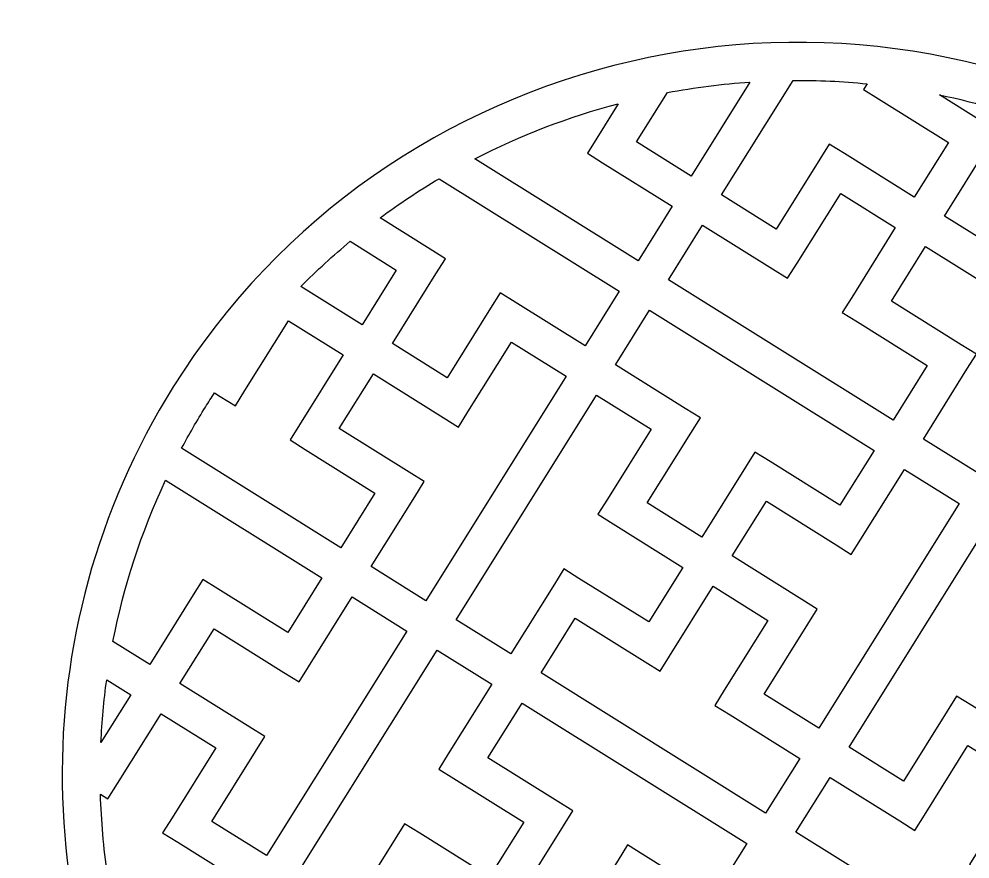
# Model space of a CAD drawing. Header units: centimetres. Extents: x -19.68 to -10.97, y -9.23 to -0.51.
# Drawn here: x -19.68 to -14.28, y -5.28 to -0.51 of the extents above; entities that cross this region are included whole.
import ezdxf

# ---------------------------------------------------------------- set-up
doc = ezdxf.new("R2010")
doc.units = ezdxf.units.CM
doc.header["$MEASUREMENT"] = 0
doc.layers.add('layer 1', color=7, linetype='Continuous')

msp = doc.modelspace()

# ---------------------------------------------------------------- linework, layer by layer
at = {"layer": 'layer 1', "color": 250}
for points, knots in [([(-13.06073, -1.27615), (-13.06073, -1.27615), (-13.0605, -1.27626), (-13.0605, -1.27626), (-13.0605, -1.27626), (-12.08755, -1.88426), (-11.45176, -2.83496), (-11.21123, -3.87684), (-11.21123, -3.87684), (-10.97074, -4.91847), (-11.12537, -6.05137), (-11.73313, -7.0241), (-11.73313, -7.0241), (-11.73313, -7.0241), (-11.7332, -7.02417), (-11.7332, -7.02417), (-11.7332, -7.02417), (-11.7332, -7.02417), (-11.73331, -7.0244), (-11.73331, -7.0244), (-11.73331, -7.0244), (-11.90343, -7.29662), (-12.10067, -7.54272), (-12.31949, -7.76135), (-12.31949, -7.76135), (-12.53783, -7.97951), (-12.77767, -8.17007), (-13.03343, -8.33173), (-13.03343, -8.33173), (-14.34775, -9.1625), (-16.08064, -9.22691), (-17.48136, -8.35165), (-17.48136, -8.35165), (-17.48136, -8.35165), (-17.48135, -8.35164), (-17.48135, -8.35164), (-17.48135, -8.35164), (-17.48135, -8.35164), (-17.48146, -8.35159), (-17.48146, -8.35159), (-17.48146, -8.35159), (-17.75368, -8.18148), (-17.99977, -7.98423), (-18.21841, -7.76541), (-18.21841, -7.76541), (-18.43657, -7.54707), (-18.62713, -7.30724), (-18.78879, -7.05148), (-18.78879, -7.05148), (-19.61956, -5.73715), (-19.68397, -4.00426), (-18.80871, -2.60354), (-18.80871, -2.60354), (-18.80871, -2.60354), (-18.8087, -2.60355), (-18.8087, -2.60355), (-18.8087, -2.60355), (-18.8087, -2.60355), (-18.80865, -2.60344), (-18.80865, -2.60344), (-18.80865, -2.60344), (-18.20064, -1.63049), (-17.24994, -0.9947), (-16.20806, -0.75416), (-16.20806, -0.75416), (-15.16643, -0.51369), (-14.03354, -0.66831), (-13.0608, -1.27608), (-13.0608, -1.27608), (-13.0608, -1.27608), (-13.06073, -1.27615), (-13.06073, -1.27615)], [0, 0, 0, 0, 0.0526316, 0.0526316, 0.0526316, 0.0526316, 0.1052632, 0.1052632, 0.1052632, 0.1052632, 0.1578947, 0.1578947, 0.1578947, 0.1578947, 0.2105263, 0.2105263, 0.2105263, 0.2105263, 0.2631579, 0.2631579, 0.2631579, 0.2631579, 0.3157895, 0.3157895, 0.3157895, 0.3157895, 0.3684211, 0.3684211, 0.3684211, 0.3684211, 0.4210526, 0.4210526, 0.4210526, 0.4210526, 0.4736842, 0.4736842, 0.4736842, 0.4736842, 0.5263158, 0.5263158, 0.5263158, 0.5263158, 0.5789474, 0.5789474, 0.5789474, 0.5789474, 0.6315789, 0.6315789, 0.6315789, 0.6315789, 0.6842105, 0.6842105, 0.6842105, 0.6842105, 0.7368421, 0.7368421, 0.7368421, 0.7368421, 0.7894737, 0.7894737, 0.7894737, 0.7894737, 0.8421053, 0.8421053, 0.8421053, 0.8421053, 0.8947368, 0.8947368, 0.8947368, 0.8947368, 1, 1, 1, 1]), ([(-14.86833, -0.8815), (-15.00809, -0.86762), (-15.14813, -0.86123), (-15.28784, -0.8622), (-15.28784, -0.8622), (-15.28784, -0.8622), (-15.69441, -1.51285), (-15.69441, -1.51285), (-15.69441, -1.51285), (-15.69441, -1.51285), (-15.38403, -1.70679), (-15.38403, -1.70679), (-15.38403, -1.70679), (-15.38403, -1.70679), (-15.13642, -1.31052), (-15.13642, -1.31052), (-15.13642, -1.31052), (-15.13642, -1.31052), (-15.08254, -1.22429), (-15.08254, -1.22429), (-15.08254, -1.22429), (-15.08254, -1.22429), (-14.99666, -1.27796), (-14.99666, -1.27796), (-14.99666, -1.27796), (-14.99666, -1.27796), (-14.60005, -1.52579), (-14.60005, -1.52579), (-14.60005, -1.52579), (-14.60005, -1.52579), (-14.40611, -1.21541), (-14.40611, -1.21541), (-14.40611, -1.21541), (-14.40611, -1.21541), (-14.80237, -0.9678), (-14.80237, -0.9678), (-14.80237, -0.9678), (-14.80237, -0.9678), (-14.88859, -0.91392), (-14.88859, -0.91392), (-14.88859, -0.91392), (-14.88859, -0.91392), (-14.86833, -0.8815), (-14.86833, -0.8815)], [0, 0, 0, 0, 0.0833333, 0.0833333, 0.0833333, 0.0833333, 0.1666667, 0.1666667, 0.1666667, 0.1666667, 0.25, 0.25, 0.25, 0.25, 0.3333333, 0.3333333, 0.3333333, 0.3333333, 0.4166667, 0.4166667, 0.4166667, 0.4166667, 0.5, 0.5, 0.5, 0.5, 0.5833333, 0.5833333, 0.5833333, 0.5833333, 0.6666667, 0.6666667, 0.6666667, 0.6666667, 0.75, 0.75, 0.75, 0.75, 0.8333333, 0.8333333, 0.8333333, 0.8333333, 1, 1, 1, 1]), ([(-15.53293, -0.87144), (-15.69051, -0.88224), (-15.8472, -0.90238), (-16.00211, -0.93164), (-16.00211, -0.93164), (-16.00211, -0.93164), (-16.1769, -1.21135), (-16.1769, -1.21135), (-16.1769, -1.21135), (-16.1769, -1.21135), (-15.86652, -1.4053), (-15.86652, -1.4053), (-15.86652, -1.4053), (-15.86652, -1.4053), (-15.53293, -0.87144), (-15.53293, -0.87144)], [0, 0, 0, 0, 0.2, 0.2, 0.2, 0.2, 0.4, 0.4, 0.4, 0.4, 0.6, 0.6, 0.6, 0.6, 1, 1, 1, 1]), ([(-13.20523, -1.44087), (-13.60128, -1.1983), (-14.02465, -1.03422), (-14.45672, -0.94447), (-14.45672, -0.94447), (-14.45672, -0.94447), (-14.21267, -1.09697), (-14.21267, -1.09697), (-14.21267, -1.09697), (-14.21267, -1.09697), (-14.12644, -1.15084), (-14.12644, -1.15084), (-14.12644, -1.15084), (-14.12644, -1.15084), (-14.18012, -1.23673), (-14.18012, -1.23673), (-14.18012, -1.23673), (-14.18012, -1.23673), (-14.42794, -1.63334), (-14.42794, -1.63334), (-14.42794, -1.63334), (-14.42794, -1.63334), (-14.11756, -1.82728), (-14.11756, -1.82728), (-14.11756, -1.82728), (-14.11756, -1.82728), (-13.86995, -1.43101), (-13.86995, -1.43101), (-13.86995, -1.43101), (-13.86995, -1.43101), (-13.81607, -1.34479), (-13.81607, -1.34479), (-13.81607, -1.34479), (-13.81607, -1.34479), (-13.73019, -1.39846), (-13.73019, -1.39846), (-13.73019, -1.39846), (-13.73019, -1.39846), (-13.33358, -1.64628), (-13.33358, -1.64628), (-13.33358, -1.64628), (-13.33358, -1.64628), (-13.20523, -1.44087), (-13.20523, -1.44087)], [0, 0, 0, 0, 0.0833333, 0.0833333, 0.0833333, 0.0833333, 0.1666667, 0.1666667, 0.1666667, 0.1666667, 0.25, 0.25, 0.25, 0.25, 0.3333333, 0.3333333, 0.3333333, 0.3333333, 0.4166667, 0.4166667, 0.4166667, 0.4166667, 0.5, 0.5, 0.5, 0.5, 0.5833333, 0.5833333, 0.5833333, 0.5833333, 0.6666667, 0.6666667, 0.6666667, 0.6666667, 0.75, 0.75, 0.75, 0.75, 0.8333333, 0.8333333, 0.8333333, 0.8333333, 1, 1, 1, 1]), ([(-16.2808, -0.99464), (-16.56223, -1.0689), (-16.83575, -1.17378), (-17.09566, -1.30813), (-17.09566, -1.30813), (-17.09566, -1.30813), (-16.16801, -1.88778), (-16.16801, -1.88778), (-16.16801, -1.88778), (-16.16801, -1.88778), (-15.97407, -1.57741), (-15.97407, -1.57741), (-15.97407, -1.57741), (-15.97407, -1.57741), (-16.37033, -1.32979), (-16.37033, -1.32979), (-16.37033, -1.32979), (-16.37033, -1.32979), (-16.45656, -1.27591), (-16.45656, -1.27591), (-16.45656, -1.27591), (-16.45656, -1.27591), (-16.40289, -1.19003), (-16.40289, -1.19003), (-16.40289, -1.19003), (-16.40289, -1.19003), (-16.2808, -0.99464), (-16.2808, -0.99464)], [0, 0, 0, 0, 0.125, 0.125, 0.125, 0.125, 0.25, 0.25, 0.25, 0.25, 0.375, 0.375, 0.375, 0.375, 0.5, 0.5, 0.5, 0.5, 0.625, 0.625, 0.625, 0.625, 0.75, 0.75, 0.75, 0.75, 1, 1, 1, 1]), ([(-17.29855, -1.42066), (-17.4134, -1.48883), (-17.52515, -1.56301), (-17.63323, -1.64309), (-17.63323, -1.64309), (-17.63323, -1.64309), (-17.34859, -1.82095), (-17.34859, -1.82095), (-17.34859, -1.82095), (-17.34859, -1.82095), (-17.26236, -1.87483), (-17.26236, -1.87483), (-17.26236, -1.87483), (-17.26236, -1.87483), (-17.31603, -1.96072), (-17.31603, -1.96072), (-17.31603, -1.96072), (-17.31603, -1.96072), (-17.56386, -2.35732), (-17.56386, -2.35732), (-17.56386, -2.35732), (-17.56386, -2.35732), (-17.25348, -2.55126), (-17.25348, -2.55126), (-17.25348, -2.55126), (-17.25348, -2.55126), (-17.00587, -2.155), (-17.00587, -2.155), (-17.00587, -2.155), (-17.00587, -2.155), (-16.95199, -2.06877), (-16.95199, -2.06877), (-16.95199, -2.06877), (-16.95199, -2.06877), (-16.86611, -2.12244), (-16.86611, -2.12244), (-16.86611, -2.12244), (-16.86611, -2.12244), (-16.4695, -2.37027), (-16.4695, -2.37027), (-16.4695, -2.37027), (-16.4695, -2.37027), (-16.27556, -2.0599), (-16.27556, -2.0599), (-16.27556, -2.0599), (-16.27556, -2.0599), (-17.29855, -1.42066), (-17.29855, -1.42066)], [0, 0, 0, 0, 0.0769231, 0.0769231, 0.0769231, 0.0769231, 0.1538462, 0.1538462, 0.1538462, 0.1538462, 0.2307692, 0.2307692, 0.2307692, 0.2307692, 0.3076923, 0.3076923, 0.3076923, 0.3076923, 0.3846154, 0.3846154, 0.3846154, 0.3846154, 0.4615385, 0.4615385, 0.4615385, 0.4615385, 0.5384615, 0.5384615, 0.5384615, 0.5384615, 0.6153846, 0.6153846, 0.6153846, 0.6153846, 0.6923077, 0.6923077, 0.6923077, 0.6923077, 0.7692308, 0.7692308, 0.7692308, 0.7692308, 0.8461538, 0.8461538, 0.8461538, 0.8461538, 1, 1, 1, 1]), ([(-15.80196, -1.68496), (-15.80196, -1.68496), (-15.9959, -1.99533), (-15.9959, -1.99533), (-15.9959, -1.99533), (-15.9959, -1.99533), (-14.72054, -2.79226), (-14.72054, -2.79226), (-14.72054, -2.79226), (-14.72054, -2.79226), (-14.5266, -2.48188), (-14.5266, -2.48188), (-14.5266, -2.48188), (-14.5266, -2.48188), (-14.92287, -2.23427), (-14.92287, -2.23427), (-14.92287, -2.23427), (-14.92287, -2.23427), (-15.00909, -2.1804), (-15.00909, -2.1804), (-15.00909, -2.1804), (-15.00909, -2.1804), (-14.95543, -2.09451), (-14.95543, -2.09451), (-14.95543, -2.09451), (-14.95543, -2.09451), (-14.7076, -1.6979), (-14.7076, -1.6979), (-14.7076, -1.6979), (-14.7076, -1.6979), (-15.01798, -1.50396), (-15.01798, -1.50396), (-15.01798, -1.50396), (-15.01798, -1.50396), (-15.26558, -1.90022), (-15.26558, -1.90022), (-15.26558, -1.90022), (-15.26558, -1.90022), (-15.31946, -1.98644), (-15.31946, -1.98644), (-15.31946, -1.98644), (-15.31946, -1.98644), (-15.40535, -1.93278), (-15.40535, -1.93278), (-15.40535, -1.93278), (-15.40535, -1.93278), (-15.80196, -1.68496), (-15.80196, -1.68496)], [0, 0, 0, 0, 0.0769231, 0.0769231, 0.0769231, 0.0769231, 0.1538462, 0.1538462, 0.1538462, 0.1538462, 0.2307692, 0.2307692, 0.2307692, 0.2307692, 0.3076923, 0.3076923, 0.3076923, 0.3076923, 0.3846154, 0.3846154, 0.3846154, 0.3846154, 0.4615385, 0.4615385, 0.4615385, 0.4615385, 0.5384615, 0.5384615, 0.5384615, 0.5384615, 0.6153846, 0.6153846, 0.6153846, 0.6153846, 0.6923077, 0.6923077, 0.6923077, 0.6923077, 0.7692308, 0.7692308, 0.7692308, 0.7692308, 0.8461538, 0.8461538, 0.8461538, 0.8461538, 1, 1, 1, 1]), ([(-14.23806, -3.09375), (-14.23806, -3.09375), (-13.44113, -1.8184), (-13.44113, -1.8184), (-13.44113, -1.8184), (-13.44113, -1.8184), (-13.75151, -1.62445), (-13.75151, -1.62445), (-13.75151, -1.62445), (-13.75151, -1.62445), (-13.99911, -2.02072), (-13.99911, -2.02072), (-13.99911, -2.02072), (-13.99911, -2.02072), (-14.05299, -2.10694), (-14.05299, -2.10694), (-14.05299, -2.10694), (-14.05299, -2.10694), (-14.13888, -2.05327), (-14.13888, -2.05327), (-14.13888, -2.05327), (-14.13888, -2.05327), (-14.53548, -1.80545), (-14.53548, -1.80545), (-14.53548, -1.80545), (-14.53548, -1.80545), (-14.72943, -2.11583), (-14.72943, -2.11583), (-14.72943, -2.11583), (-14.72943, -2.11583), (-14.33316, -2.36343), (-14.33316, -2.36343), (-14.33316, -2.36343), (-14.33316, -2.36343), (-14.24693, -2.41731), (-14.24693, -2.41731), (-14.24693, -2.41731), (-14.24693, -2.41731), (-14.3006, -2.5032), (-14.3006, -2.5032), (-14.3006, -2.5032), (-14.3006, -2.5032), (-14.54843, -2.89981), (-14.54843, -2.89981), (-14.54843, -2.89981), (-14.54843, -2.89981), (-14.23806, -3.09375), (-14.23806, -3.09375)], [0, 0, 0, 0, 0.0769231, 0.0769231, 0.0769231, 0.0769231, 0.1538462, 0.1538462, 0.1538462, 0.1538462, 0.2307692, 0.2307692, 0.2307692, 0.2307692, 0.3076923, 0.3076923, 0.3076923, 0.3076923, 0.3846154, 0.3846154, 0.3846154, 0.3846154, 0.4615385, 0.4615385, 0.4615385, 0.4615385, 0.5384615, 0.5384615, 0.5384615, 0.5384615, 0.6153846, 0.6153846, 0.6153846, 0.6153846, 0.6923077, 0.6923077, 0.6923077, 0.6923077, 0.7692308, 0.7692308, 0.7692308, 0.7692308, 0.8461538, 0.8461538, 0.8461538, 0.8461538, 1, 1, 1, 1]), ([(-17.80303, -1.77631), (-17.89999, -1.85677), (-17.99353, -1.94229), (-18.08322, -2.03279), (-18.08322, -2.03279), (-18.08322, -2.03279), (-17.73597, -2.24978), (-17.73597, -2.24978), (-17.73597, -2.24978), (-17.73597, -2.24978), (-17.54203, -1.9394), (-17.54203, -1.9394), (-17.54203, -1.9394), (-17.54203, -1.9394), (-17.80303, -1.77631), (-17.80303, -1.77631)], [0, 0, 0, 0, 0.2, 0.2, 0.2, 0.2, 0.4, 0.4, 0.4, 0.4, 0.6, 0.6, 0.6, 0.6, 1, 1, 1, 1]), ([(-16.10344, -2.16745), (-16.10344, -2.16745), (-16.29739, -2.47781), (-16.29739, -2.47781), (-16.29739, -2.47781), (-16.29739, -2.47781), (-15.90113, -2.72543), (-15.90113, -2.72543), (-15.90113, -2.72543), (-15.90113, -2.72543), (-15.8149, -2.77931), (-15.8149, -2.77931), (-15.8149, -2.77931), (-15.8149, -2.77931), (-15.86857, -2.86519), (-15.86857, -2.86519), (-15.86857, -2.86519), (-15.86857, -2.86519), (-16.11639, -3.26179), (-16.11639, -3.26179), (-16.11639, -3.26179), (-16.11639, -3.26179), (-15.80602, -3.45574), (-15.80602, -3.45574), (-15.80602, -3.45574), (-15.80602, -3.45574), (-15.55841, -3.05948), (-15.55841, -3.05948), (-15.55841, -3.05948), (-15.55841, -3.05948), (-15.50452, -2.97325), (-15.50452, -2.97325), (-15.50452, -2.97325), (-15.50452, -2.97325), (-15.41864, -3.02692), (-15.41864, -3.02692), (-15.41864, -3.02692), (-15.41864, -3.02692), (-15.02204, -3.27475), (-15.02204, -3.27475), (-15.02204, -3.27475), (-15.02204, -3.27475), (-14.82809, -2.96437), (-14.82809, -2.96437), (-14.82809, -2.96437), (-14.82809, -2.96437), (-16.10344, -2.16745), (-16.10344, -2.16745)], [0, 0, 0, 0, 0.0769231, 0.0769231, 0.0769231, 0.0769231, 0.1538462, 0.1538462, 0.1538462, 0.1538462, 0.2307692, 0.2307692, 0.2307692, 0.2307692, 0.3076923, 0.3076923, 0.3076923, 0.3076923, 0.3846154, 0.3846154, 0.3846154, 0.3846154, 0.4615385, 0.4615385, 0.4615385, 0.4615385, 0.5384615, 0.5384615, 0.5384615, 0.5384615, 0.6153846, 0.6153846, 0.6153846, 0.6153846, 0.6923077, 0.6923077, 0.6923077, 0.6923077, 0.7692308, 0.7692308, 0.7692308, 0.7692308, 0.8461538, 0.8461538, 0.8461538, 0.8461538, 1, 1, 1, 1]), ([(-18.57328, -2.63677), (-18.59086, -2.66344), (-18.60819, -2.69036), (-18.62521, -2.71759), (-18.62521, -2.71759), (-18.62521, -2.71759), (-18.62522, -2.71759), (-18.62522, -2.71759), (-18.62522, -2.71759), (-18.62522, -2.71759), (-18.62527, -2.7177), (-18.62527, -2.7177), (-18.62527, -2.7177), (-18.67331, -2.79458), (-18.71828, -2.87257), (-18.76034, -2.95144), (-18.76034, -2.95144), (-18.76034, -2.95144), (-17.85646, -3.51624), (-17.85646, -3.51624), (-17.85646, -3.51624), (-17.85646, -3.51624), (-17.66252, -3.20587), (-17.66252, -3.20587), (-17.66252, -3.20587), (-17.66252, -3.20587), (-18.05879, -2.95826), (-18.05879, -2.95826), (-18.05879, -2.95826), (-18.05879, -2.95826), (-18.14501, -2.90437), (-18.14501, -2.90437), (-18.14501, -2.90437), (-18.14501, -2.90437), (-18.09135, -2.81849), (-18.09135, -2.81849), (-18.09135, -2.81849), (-18.09135, -2.81849), (-17.84352, -2.42189), (-17.84352, -2.42189), (-17.84352, -2.42189), (-17.84352, -2.42189), (-18.1539, -2.22795), (-18.1539, -2.22795), (-18.1539, -2.22795), (-18.1539, -2.22795), (-18.40151, -2.62421), (-18.40151, -2.62421), (-18.40151, -2.62421), (-18.40151, -2.62421), (-18.45539, -2.71043), (-18.45539, -2.71043), (-18.45539, -2.71043), (-18.45539, -2.71043), (-18.54127, -2.65677), (-18.54127, -2.65677), (-18.54127, -2.65677), (-18.54127, -2.65677), (-18.57328, -2.63677), (-18.57328, -2.63677)], [0, 0, 0, 0, 0.0625, 0.0625, 0.0625, 0.0625, 0.125, 0.125, 0.125, 0.125, 0.1875, 0.1875, 0.1875, 0.1875, 0.25, 0.25, 0.25, 0.25, 0.3125, 0.3125, 0.3125, 0.3125, 0.375, 0.375, 0.375, 0.375, 0.4375, 0.4375, 0.4375, 0.4375, 0.5, 0.5, 0.5, 0.5, 0.5625, 0.5625, 0.5625, 0.5625, 0.625, 0.625, 0.625, 0.625, 0.6875, 0.6875, 0.6875, 0.6875, 0.75, 0.75, 0.75, 0.75, 0.8125, 0.8125, 0.8125, 0.8125, 0.875, 0.875, 0.875, 0.875, 1, 1, 1, 1]), ([(-17.37398, -3.81774), (-17.37398, -3.81774), (-16.57705, -2.54238), (-16.57705, -2.54238), (-16.57705, -2.54238), (-16.57705, -2.54238), (-16.88743, -2.34843), (-16.88743, -2.34843), (-16.88743, -2.34843), (-16.88743, -2.34843), (-17.13504, -2.7447), (-17.13504, -2.7447), (-17.13504, -2.7447), (-17.13504, -2.7447), (-17.18892, -2.83092), (-17.18892, -2.83092), (-17.18892, -2.83092), (-17.18892, -2.83092), (-17.27481, -2.77726), (-17.27481, -2.77726), (-17.27481, -2.77726), (-17.27481, -2.77726), (-17.67141, -2.52943), (-17.67141, -2.52943), (-17.67141, -2.52943), (-17.67141, -2.52943), (-17.86535, -2.83981), (-17.86535, -2.83981), (-17.86535, -2.83981), (-17.86535, -2.83981), (-17.46909, -3.08742), (-17.46909, -3.08742), (-17.46909, -3.08742), (-17.46909, -3.08742), (-17.38286, -3.1413), (-17.38286, -3.1413), (-17.38286, -3.1413), (-17.38286, -3.1413), (-17.43653, -3.22719), (-17.43653, -3.22719), (-17.43653, -3.22719), (-17.43653, -3.22719), (-17.68435, -3.62379), (-17.68435, -3.62379), (-17.68435, -3.62379), (-17.68435, -3.62379), (-17.37398, -3.81774), (-17.37398, -3.81774)], [0, 0, 0, 0, 0.0769231, 0.0769231, 0.0769231, 0.0769231, 0.1538462, 0.1538462, 0.1538462, 0.1538462, 0.2307692, 0.2307692, 0.2307692, 0.2307692, 0.3076923, 0.3076923, 0.3076923, 0.3076923, 0.3846154, 0.3846154, 0.3846154, 0.3846154, 0.4615385, 0.4615385, 0.4615385, 0.4615385, 0.5384615, 0.5384615, 0.5384615, 0.5384615, 0.6153846, 0.6153846, 0.6153846, 0.6153846, 0.6923077, 0.6923077, 0.6923077, 0.6923077, 0.7692308, 0.7692308, 0.7692308, 0.7692308, 0.8461538, 0.8461538, 0.8461538, 0.8461538, 1, 1, 1, 1]), ([(-16.40494, -2.64993), (-16.40494, -2.64993), (-17.20186, -3.92529), (-17.20186, -3.92529), (-17.20186, -3.92529), (-17.20186, -3.92529), (-16.8915, -4.11922), (-16.8915, -4.11922), (-16.8915, -4.11922), (-16.8915, -4.11922), (-16.64388, -3.72296), (-16.64388, -3.72296), (-16.64388, -3.72296), (-16.64388, -3.72296), (-16.59, -3.63673), (-16.59, -3.63673), (-16.59, -3.63673), (-16.59, -3.63673), (-16.50411, -3.6904), (-16.50411, -3.6904), (-16.50411, -3.6904), (-16.50411, -3.6904), (-16.10752, -3.93823), (-16.10752, -3.93823), (-16.10752, -3.93823), (-16.10752, -3.93823), (-15.91357, -3.62786), (-15.91357, -3.62786), (-15.91357, -3.62786), (-15.91357, -3.62786), (-16.30983, -3.38024), (-16.30983, -3.38024), (-16.30983, -3.38024), (-16.30983, -3.38024), (-16.39606, -3.32635), (-16.39606, -3.32635), (-16.39606, -3.32635), (-16.39606, -3.32635), (-16.34239, -3.24047), (-16.34239, -3.24047), (-16.34239, -3.24047), (-16.34239, -3.24047), (-16.09457, -2.84387), (-16.09457, -2.84387), (-16.09457, -2.84387), (-16.09457, -2.84387), (-16.40494, -2.64993), (-16.40494, -2.64993)], [0, 0, 0, 0, 0.0769231, 0.0769231, 0.0769231, 0.0769231, 0.1538462, 0.1538462, 0.1538462, 0.1538462, 0.2307692, 0.2307692, 0.2307692, 0.2307692, 0.3076923, 0.3076923, 0.3076923, 0.3076923, 0.3846154, 0.3846154, 0.3846154, 0.3846154, 0.4615385, 0.4615385, 0.4615385, 0.4615385, 0.5384615, 0.5384615, 0.5384615, 0.5384615, 0.6153846, 0.6153846, 0.6153846, 0.6153846, 0.6923077, 0.6923077, 0.6923077, 0.6923077, 0.7692308, 0.7692308, 0.7692308, 0.7692308, 0.8461538, 0.8461538, 0.8461538, 0.8461538, 1, 1, 1, 1]), ([(-15.14254, -4.54122), (-15.14254, -4.54122), (-14.34561, -3.26586), (-14.34561, -3.26586), (-14.34561, -3.26586), (-14.34561, -3.26586), (-14.65598, -3.07192), (-14.65598, -3.07192), (-14.65598, -3.07192), (-14.65598, -3.07192), (-14.90359, -3.46819), (-14.90359, -3.46819), (-14.90359, -3.46819), (-14.90359, -3.46819), (-14.95747, -3.55441), (-14.95747, -3.55441), (-14.95747, -3.55441), (-14.95747, -3.55441), (-15.04336, -3.50074), (-15.04336, -3.50074), (-15.04336, -3.50074), (-15.04336, -3.50074), (-15.43996, -3.25291), (-15.43996, -3.25291), (-15.43996, -3.25291), (-15.43996, -3.25291), (-15.63391, -3.56329), (-15.63391, -3.56329), (-15.63391, -3.56329), (-15.63391, -3.56329), (-15.23764, -3.8109), (-15.23764, -3.8109), (-15.23764, -3.8109), (-15.23764, -3.8109), (-15.15142, -3.86478), (-15.15142, -3.86478), (-15.15142, -3.86478), (-15.15142, -3.86478), (-15.20509, -3.95067), (-15.20509, -3.95067), (-15.20509, -3.95067), (-15.20509, -3.95067), (-15.45291, -4.34727), (-15.45291, -4.34727), (-15.45291, -4.34727), (-15.45291, -4.34727), (-15.14254, -4.54122), (-15.14254, -4.54122)], [0, 0, 0, 0, 0.0769231, 0.0769231, 0.0769231, 0.0769231, 0.1538462, 0.1538462, 0.1538462, 0.1538462, 0.2307692, 0.2307692, 0.2307692, 0.2307692, 0.3076923, 0.3076923, 0.3076923, 0.3076923, 0.3846154, 0.3846154, 0.3846154, 0.3846154, 0.4615385, 0.4615385, 0.4615385, 0.4615385, 0.5384615, 0.5384615, 0.5384615, 0.5384615, 0.6153846, 0.6153846, 0.6153846, 0.6153846, 0.6923077, 0.6923077, 0.6923077, 0.6923077, 0.7692308, 0.7692308, 0.7692308, 0.7692308, 0.8461538, 0.8461538, 0.8461538, 0.8461538, 1, 1, 1, 1]), ([(-18.85164, -3.1337), (-18.99069, -3.4302), (-19.08982, -3.73775), (-19.15037, -4.04948), (-19.15037, -4.04948), (-19.15037, -4.04948), (-18.94194, -4.17972), (-18.94194, -4.17972), (-18.94194, -4.17972), (-18.94194, -4.17972), (-18.69433, -3.78346), (-18.69433, -3.78346), (-18.69433, -3.78346), (-18.69433, -3.78346), (-18.64044, -3.69723), (-18.64044, -3.69723), (-18.64044, -3.69723), (-18.64044, -3.69723), (-18.55456, -3.7509), (-18.55456, -3.7509), (-18.55456, -3.7509), (-18.55456, -3.7509), (-18.15796, -3.99873), (-18.15796, -3.99873), (-18.15796, -3.99873), (-18.15796, -3.99873), (-17.96401, -3.68836), (-17.96401, -3.68836), (-17.96401, -3.68836), (-17.96401, -3.68836), (-18.85164, -3.1337), (-18.85164, -3.1337)], [0, 0, 0, 0, 0.1111111, 0.1111111, 0.1111111, 0.1111111, 0.2222222, 0.2222222, 0.2222222, 0.2222222, 0.3333333, 0.3333333, 0.3333333, 0.3333333, 0.4444444, 0.4444444, 0.4444444, 0.4444444, 0.5555556, 0.5555556, 0.5555556, 0.5555556, 0.6666667, 0.6666667, 0.6666667, 0.6666667, 0.7777778, 0.7777778, 0.7777778, 0.7777778, 1, 1, 1, 1]), ([(-14.17349, -3.37341), (-14.17349, -3.37341), (-14.97043, -4.64877), (-14.97043, -4.64877), (-14.97043, -4.64877), (-14.97043, -4.64877), (-14.66125, -4.84195), (-14.66125, -4.84195), (-14.66125, -4.84195), (-14.66125, -4.84195), (-14.41364, -4.44569), (-14.41364, -4.44569), (-14.41364, -4.44569), (-14.41364, -4.44569), (-14.35976, -4.35946), (-14.35976, -4.35946), (-14.35976, -4.35946), (-14.35976, -4.35946), (-14.27388, -4.41313), (-14.27388, -4.41313), (-14.27388, -4.41313), (-14.27388, -4.41313), (-13.87727, -4.66095), (-13.87727, -4.66095), (-13.87727, -4.66095), (-13.87727, -4.66095), (-13.68333, -4.35058), (-13.68333, -4.35058), (-13.68333, -4.35058), (-13.68333, -4.35058), (-14.07959, -4.10297), (-14.07959, -4.10297), (-14.07959, -4.10297), (-14.07959, -4.10297), (-14.16581, -4.04908), (-14.16581, -4.04908), (-14.16581, -4.04908), (-14.16581, -4.04908), (-14.11215, -3.9632), (-14.11215, -3.9632), (-14.11215, -3.9632), (-14.11215, -3.9632), (-13.86433, -3.5666), (-13.86433, -3.5666), (-13.86433, -3.5666), (-13.86433, -3.5666), (-14.17349, -3.37341), (-14.17349, -3.37341)], [0, 0, 0, 0, 0.0769231, 0.0769231, 0.0769231, 0.0769231, 0.1538462, 0.1538462, 0.1538462, 0.1538462, 0.2307692, 0.2307692, 0.2307692, 0.2307692, 0.3076923, 0.3076923, 0.3076923, 0.3076923, 0.3846154, 0.3846154, 0.3846154, 0.3846154, 0.4615385, 0.4615385, 0.4615385, 0.4615385, 0.5384615, 0.5384615, 0.5384615, 0.5384615, 0.6153846, 0.6153846, 0.6153846, 0.6153846, 0.6923077, 0.6923077, 0.6923077, 0.6923077, 0.7692308, 0.7692308, 0.7692308, 0.7692308, 0.8461538, 0.8461538, 0.8461538, 0.8461538, 1, 1, 1, 1]), ([(-15.44403, -5.0237), (-15.44403, -5.0237), (-15.25008, -4.71333), (-15.25008, -4.71333), (-15.25008, -4.71333), (-15.25008, -4.71333), (-15.64635, -4.46572), (-15.64635, -4.46572), (-15.64635, -4.46572), (-15.64635, -4.46572), (-15.73257, -4.41183), (-15.73257, -4.41183), (-15.73257, -4.41183), (-15.73257, -4.41183), (-15.67891, -4.32595), (-15.67891, -4.32595), (-15.67891, -4.32595), (-15.67891, -4.32595), (-15.43108, -3.92935), (-15.43108, -3.92935), (-15.43108, -3.92935), (-15.43108, -3.92935), (-15.74146, -3.7354), (-15.74146, -3.7354), (-15.74146, -3.7354), (-15.74146, -3.7354), (-15.98907, -4.13167), (-15.98907, -4.13167), (-15.98907, -4.13167), (-15.98907, -4.13167), (-16.04295, -4.21789), (-16.04295, -4.21789), (-16.04295, -4.21789), (-16.04295, -4.21789), (-16.12884, -4.16423), (-16.12884, -4.16423), (-16.12884, -4.16423), (-16.12884, -4.16423), (-16.52543, -3.9164), (-16.52543, -3.9164), (-16.52543, -3.9164), (-16.52543, -3.9164), (-16.71938, -4.22677), (-16.71938, -4.22677), (-16.71938, -4.22677), (-16.71938, -4.22677), (-15.44403, -5.0237), (-15.44403, -5.0237)], [0, 0, 0, 0, 0.0769231, 0.0769231, 0.0769231, 0.0769231, 0.1538462, 0.1538462, 0.1538462, 0.1538462, 0.2307692, 0.2307692, 0.2307692, 0.2307692, 0.3076923, 0.3076923, 0.3076923, 0.3076923, 0.3846154, 0.3846154, 0.3846154, 0.3846154, 0.4615385, 0.4615385, 0.4615385, 0.4615385, 0.5384615, 0.5384615, 0.5384615, 0.5384615, 0.6153846, 0.6153846, 0.6153846, 0.6153846, 0.6923077, 0.6923077, 0.6923077, 0.6923077, 0.7692308, 0.7692308, 0.7692308, 0.7692308, 0.8461538, 0.8461538, 0.8461538, 0.8461538, 1, 1, 1, 1]), ([(-18.27846, -5.26521), (-18.27846, -5.26521), (-17.48152, -3.98985), (-17.48152, -3.98985), (-17.48152, -3.98985), (-17.48152, -3.98985), (-17.7919, -3.79591), (-17.7919, -3.79591), (-17.7919, -3.79591), (-17.7919, -3.79591), (-18.03951, -4.19216), (-18.03951, -4.19216), (-18.03951, -4.19216), (-18.03951, -4.19216), (-18.09339, -4.27839), (-18.09339, -4.27839), (-18.09339, -4.27839), (-18.09339, -4.27839), (-18.17928, -4.22472), (-18.17928, -4.22472), (-18.17928, -4.22472), (-18.17928, -4.22472), (-18.57588, -3.9769), (-18.57588, -3.9769), (-18.57588, -3.9769), (-18.57588, -3.9769), (-18.76983, -4.28727), (-18.76983, -4.28727), (-18.76983, -4.28727), (-18.76983, -4.28727), (-18.37356, -4.53489), (-18.37356, -4.53489), (-18.37356, -4.53489), (-18.37356, -4.53489), (-18.28734, -4.58877), (-18.28734, -4.58877), (-18.28734, -4.58877), (-18.28734, -4.58877), (-18.34101, -4.67466), (-18.34101, -4.67466), (-18.34101, -4.67466), (-18.34101, -4.67466), (-18.58883, -5.07125), (-18.58883, -5.07125), (-18.58883, -5.07125), (-18.58883, -5.07125), (-18.27846, -5.26521), (-18.27846, -5.26521)], [0, 0, 0, 0, 0.0769231, 0.0769231, 0.0769231, 0.0769231, 0.1538462, 0.1538462, 0.1538462, 0.1538462, 0.2307692, 0.2307692, 0.2307692, 0.2307692, 0.3076923, 0.3076923, 0.3076923, 0.3076923, 0.3846154, 0.3846154, 0.3846154, 0.3846154, 0.4615385, 0.4615385, 0.4615385, 0.4615385, 0.5384615, 0.5384615, 0.5384615, 0.5384615, 0.6153846, 0.6153846, 0.6153846, 0.6153846, 0.6923077, 0.6923077, 0.6923077, 0.6923077, 0.7692308, 0.7692308, 0.7692308, 0.7692308, 0.8461538, 0.8461538, 0.8461538, 0.8461538, 1, 1, 1, 1]), ([(-17.30941, -4.0974), (-17.30941, -4.0974), (-18.10634, -5.37276), (-18.10634, -5.37276), (-18.10634, -5.37276), (-18.10634, -5.37276), (-17.79597, -5.5667), (-17.79597, -5.5667), (-17.79597, -5.5667), (-17.79597, -5.5667), (-17.54836, -5.17043), (-17.54836, -5.17043), (-17.54836, -5.17043), (-17.54836, -5.17043), (-17.49447, -5.0842), (-17.49447, -5.0842), (-17.49447, -5.0842), (-17.49447, -5.0842), (-17.40859, -5.13787), (-17.40859, -5.13787), (-17.40859, -5.13787), (-17.40859, -5.13787), (-17.01199, -5.38569), (-17.01199, -5.38569), (-17.01199, -5.38569), (-17.01199, -5.38569), (-16.81805, -5.07532), (-16.81805, -5.07532), (-16.81805, -5.07532), (-16.81805, -5.07532), (-17.2143, -4.8277), (-17.2143, -4.8277), (-17.2143, -4.8277), (-17.2143, -4.8277), (-17.30053, -4.77382), (-17.30053, -4.77382), (-17.30053, -4.77382), (-17.30053, -4.77382), (-17.24686, -4.68794), (-17.24686, -4.68794), (-17.24686, -4.68794), (-17.24686, -4.68794), (-16.99904, -4.29134), (-16.99904, -4.29134), (-16.99904, -4.29134), (-16.99904, -4.29134), (-17.30941, -4.0974), (-17.30941, -4.0974)], [0, 0, 0, 0, 0.0769231, 0.0769231, 0.0769231, 0.0769231, 0.1538462, 0.1538462, 0.1538462, 0.1538462, 0.2307692, 0.2307692, 0.2307692, 0.2307692, 0.3076923, 0.3076923, 0.3076923, 0.3076923, 0.3846154, 0.3846154, 0.3846154, 0.3846154, 0.4615385, 0.4615385, 0.4615385, 0.4615385, 0.5384615, 0.5384615, 0.5384615, 0.5384615, 0.6153846, 0.6153846, 0.6153846, 0.6153846, 0.6923077, 0.6923077, 0.6923077, 0.6923077, 0.7692308, 0.7692308, 0.7692308, 0.7692308, 0.8461538, 0.8461538, 0.8461538, 0.8461538, 1, 1, 1, 1]), ([(-19.18623, -4.26639), (-19.20244, -4.38488), (-19.21322, -4.5037), (-19.21863, -4.62253), (-19.21863, -4.62253), (-19.21863, -4.62253), (-19.04949, -4.35184), (-19.04949, -4.35184), (-19.04949, -4.35184), (-19.04949, -4.35184), (-19.18623, -4.26639), (-19.18623, -4.26639)], [0, 0, 0, 0, 0.25, 0.25, 0.25, 0.25, 0.5, 0.5, 0.5, 0.5, 1, 1, 1, 1]), ([(-15.74552, -5.50619), (-15.74552, -5.50619), (-15.55157, -5.19581), (-15.55157, -5.19581), (-15.55157, -5.19581), (-15.55157, -5.19581), (-16.82693, -4.39888), (-16.82693, -4.39888), (-16.82693, -4.39888), (-16.82693, -4.39888), (-17.02087, -4.70926), (-17.02087, -4.70926), (-17.02087, -4.70926), (-17.02087, -4.70926), (-16.62461, -4.95687), (-16.62461, -4.95687), (-16.62461, -4.95687), (-16.62461, -4.95687), (-16.53838, -5.01075), (-16.53838, -5.01075), (-16.53838, -5.01075), (-16.53838, -5.01075), (-16.59205, -5.09664), (-16.59205, -5.09664), (-16.59205, -5.09664), (-16.59205, -5.09664), (-16.83988, -5.49324), (-16.83988, -5.49324), (-16.83988, -5.49324), (-16.83988, -5.49324), (-16.5295, -5.68718), (-16.5295, -5.68718), (-16.5295, -5.68718), (-16.5295, -5.68718), (-16.28189, -5.29092), (-16.28189, -5.29092), (-16.28189, -5.29092), (-16.28189, -5.29092), (-16.228, -5.20469), (-16.228, -5.20469), (-16.228, -5.20469), (-16.228, -5.20469), (-16.14212, -5.25836), (-16.14212, -5.25836), (-16.14212, -5.25836), (-16.14212, -5.25836), (-15.74552, -5.50619), (-15.74552, -5.50619)], [0, 0, 0, 0, 0.0769231, 0.0769231, 0.0769231, 0.0769231, 0.1538462, 0.1538462, 0.1538462, 0.1538462, 0.2307692, 0.2307692, 0.2307692, 0.2307692, 0.3076923, 0.3076923, 0.3076923, 0.3076923, 0.3846154, 0.3846154, 0.3846154, 0.3846154, 0.4615385, 0.4615385, 0.4615385, 0.4615385, 0.5384615, 0.5384615, 0.5384615, 0.5384615, 0.6153846, 0.6153846, 0.6153846, 0.6153846, 0.6923077, 0.6923077, 0.6923077, 0.6923077, 0.7692308, 0.7692308, 0.7692308, 0.7692308, 0.8461538, 0.8461538, 0.8461538, 0.8461538, 1, 1, 1, 1]), ([(-19.22123, -4.9154), (-19.21691, -5.06824), (-19.20377, -5.22052), (-19.18206, -5.37144), (-19.18206, -5.37144), (-19.18206, -5.37144), (-18.57994, -5.74769), (-18.57994, -5.74769), (-18.57994, -5.74769), (-18.57994, -5.74769), (-18.38601, -5.43732), (-18.38601, -5.43732), (-18.38601, -5.43732), (-18.38601, -5.43732), (-18.78227, -5.1897), (-18.78227, -5.1897), (-18.78227, -5.1897), (-18.78227, -5.1897), (-18.86849, -5.13582), (-18.86849, -5.13582), (-18.86849, -5.13582), (-18.86849, -5.13582), (-18.81483, -5.04993), (-18.81483, -5.04993), (-18.81483, -5.04993), (-18.81483, -5.04993), (-18.567, -4.65334), (-18.567, -4.65334), (-18.567, -4.65334), (-18.567, -4.65334), (-18.87738, -4.45939), (-18.87738, -4.45939), (-18.87738, -4.45939), (-18.87738, -4.45939), (-19.12499, -4.85565), (-19.12499, -4.85565), (-19.12499, -4.85565), (-19.12499, -4.85565), (-19.17887, -4.94188), (-19.17887, -4.94188), (-19.17887, -4.94188), (-19.17887, -4.94188), (-19.22123, -4.9154), (-19.22123, -4.9154)], [0, 0, 0, 0, 0.0833333, 0.0833333, 0.0833333, 0.0833333, 0.1666667, 0.1666667, 0.1666667, 0.1666667, 0.25, 0.25, 0.25, 0.25, 0.3333333, 0.3333333, 0.3333333, 0.3333333, 0.4166667, 0.4166667, 0.4166667, 0.4166667, 0.5, 0.5, 0.5, 0.5, 0.5833333, 0.5833333, 0.5833333, 0.5833333, 0.6666667, 0.6666667, 0.6666667, 0.6666667, 0.75, 0.75, 0.75, 0.75, 0.8333333, 0.8333333, 0.8333333, 0.8333333, 1, 1, 1, 1]), ([(-15.07797, -4.82088), (-15.07797, -4.82088), (-15.27191, -5.13125), (-15.27191, -5.13125), (-15.27191, -5.13125), (-15.27191, -5.13125), (-13.99776, -5.92743), (-13.99776, -5.92743), (-13.99776, -5.92743), (-13.99776, -5.92743), (-13.80382, -5.61705), (-13.80382, -5.61705), (-13.80382, -5.61705), (-13.80382, -5.61705), (-14.20009, -5.36944), (-14.20009, -5.36944), (-14.20009, -5.36944), (-14.20009, -5.36944), (-14.28631, -5.31555), (-14.28631, -5.31555), (-14.28631, -5.31555), (-14.28631, -5.31555), (-14.23265, -5.22967), (-14.23265, -5.22967), (-14.23265, -5.22967), (-14.23265, -5.22967), (-13.98482, -4.83307), (-13.98482, -4.83307), (-13.98482, -4.83307), (-13.98482, -4.83307), (-14.2952, -4.63912), (-14.2952, -4.63912), (-14.2952, -4.63912), (-14.2952, -4.63912), (-14.54281, -5.03539), (-14.54281, -5.03539), (-14.54281, -5.03539), (-14.54281, -5.03539), (-14.59669, -5.12161), (-14.59669, -5.12161), (-14.59669, -5.12161), (-14.59669, -5.12161), (-14.68258, -5.06795), (-14.68258, -5.06795), (-14.68258, -5.06795), (-14.68258, -5.06795), (-15.07797, -4.82088), (-15.07797, -4.82088)], [0, 0, 0, 0, 0.0769231, 0.0769231, 0.0769231, 0.0769231, 0.1538462, 0.1538462, 0.1538462, 0.1538462, 0.2307692, 0.2307692, 0.2307692, 0.2307692, 0.3076923, 0.3076923, 0.3076923, 0.3076923, 0.3846154, 0.3846154, 0.3846154, 0.3846154, 0.4615385, 0.4615385, 0.4615385, 0.4615385, 0.5384615, 0.5384615, 0.5384615, 0.5384615, 0.6153846, 0.6153846, 0.6153846, 0.6153846, 0.6923077, 0.6923077, 0.6923077, 0.6923077, 0.7692308, 0.7692308, 0.7692308, 0.7692308, 0.8461538, 0.8461538, 0.8461538, 0.8461538, 1, 1, 1, 1])]:
    msp.add_open_spline(points, degree=3, knots=knots, dxfattribs=at)

doc.saveas('drawing.dxf')
